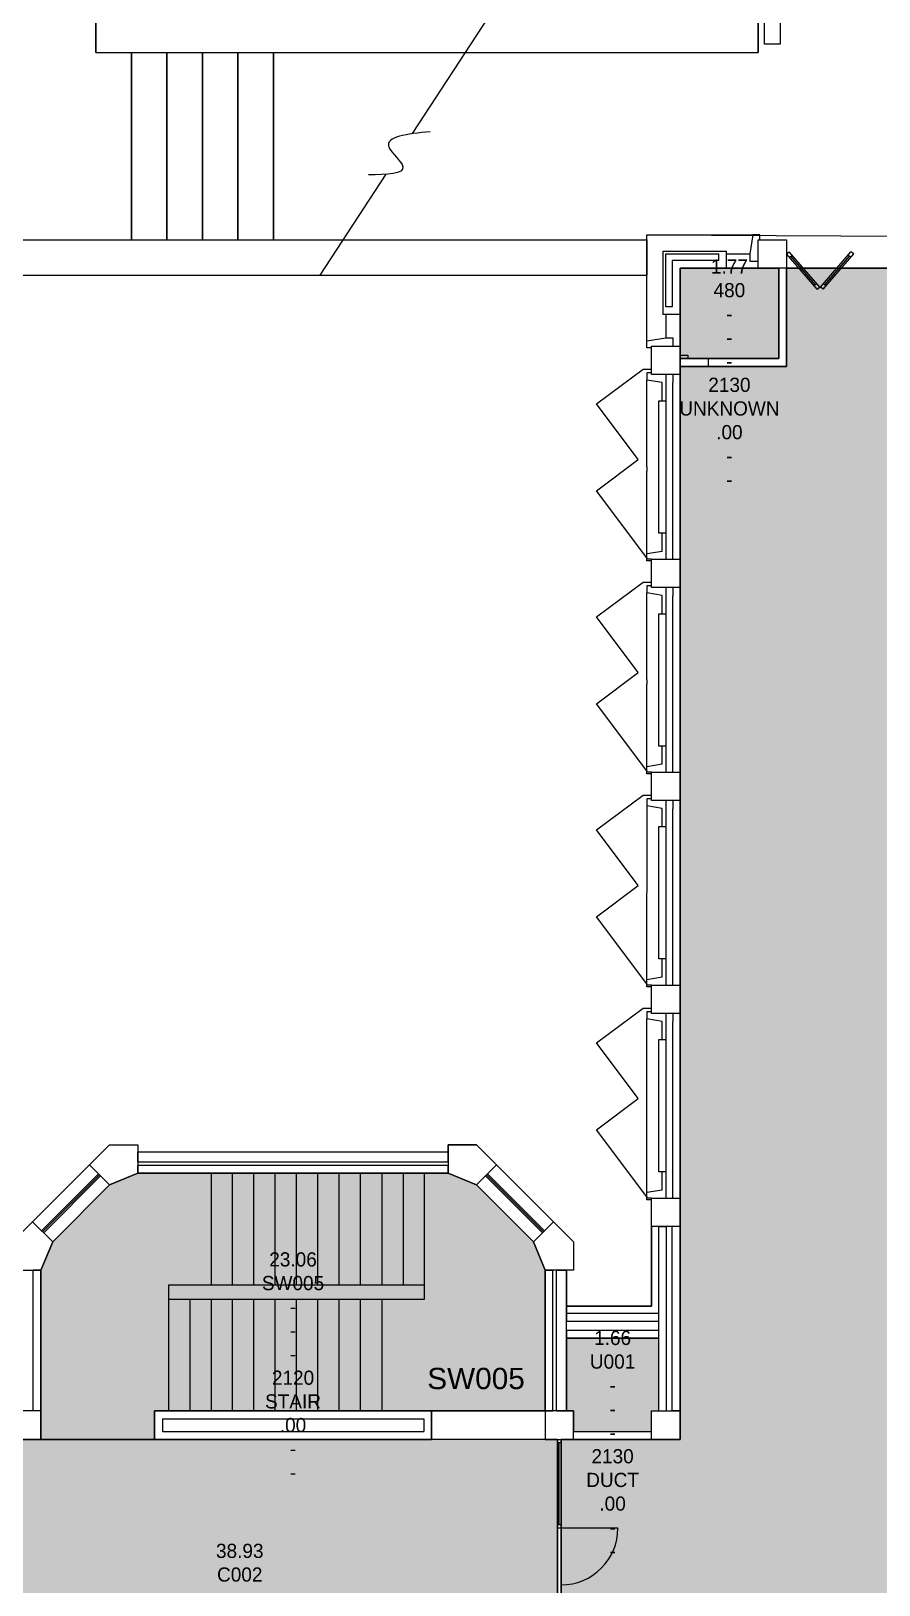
# Model space of a CAD drawing. Header units: millimetres. Extents: x -48619 to 110430, y -11025 to 74938.
# Drawn here: x -33971 to -22033, y 39026 to 60916 of the extents above; entities that cross this region are included whole.
import ezdxf

# ---------------------------------------------------------------- set-up
doc = ezdxf.new("R2010")
doc.units = ezdxf.units.MM
for name, color, linetype in [('BL', 8, 'Continuous'), ('DR', 8, 'Continuous'), ('GROS$', 1, 'Continuous'), ('HL-TMP', 7, 'Continuous'), ('RM', 4, 'Continuous'), ('RM$', 5, 'Continuous'), ('RM$TXT', 5, 'Continuous'), ('TEXT', 2, 'Continuous'), ('WA_EXT', 7, 'Continuous'), ('WN', 4, 'Continuous')]:
    doc.layers.add(name, color=color, linetype=linetype)
doc.styles.add('arial', font='arial.ttf')

msp = doc.modelspace()

# ---------------------------------------------------------------- hatches: boundary and pattern name
at = {"layer": 'HL-TMP', "true_color": 0x666666}
h = msp.add_hatch(color=251, dxfattribs=at)
h.paths.add_polyline_path([(-42893, 12731), (-47233, 12731), (-47233, 12576), (-47433, 12576), (-47433, 9976), (-42893, 9976)], flags=0)
h.paths.add_polyline_path([(-42893, 9261), (-42893, 9866), (-47233, 9866), (-47233, 9576), (-47433, 9576), (-47433, 6976), (-47233, 6976), (-47233, 6826), (-42893, 6826)], flags=0)
h.paths.add_polyline_path([(-5263, 3066), (-8423, 3066), (-8423, -2879), (-5263, -2879)], flags=0)
h.paths.add_polyline_path([(6357, 3066), (3197, 3066), (3197, -2864), (6357, -2864)], flags=0)
h.paths.add_polyline_path([(31767, 9576), (31742, 9576), (30167, 9576), (24667, 9576), (24667, 7593), (24833, 7193), (25634, 6391), (26034, 6226), (30400, 6226), (30800, 6391), (31602, 7193), (31767, 7593)], flags=0)
h.paths.add_polyline_path([(31767, 43459), (31602, 43859), (30800, 44660), (30400, 44826), (26034, 44826), (25634, 44660), (24833, 43859), (24667, 43459), (24667, 41476), (26267, 41476), (31767, 41476)], flags=0)
h.paths.add_polyline_path([(-26733, 43459), (-26898, 43859), (-27700, 44660), (-28100, 44826), (-32466, 44826), (-32866, 44660), (-33667, 43859), (-33833, 43459), (-33833, 41076), (-32233, 41076), (-32233, 41476), (-26733, 41476)], flags=0)
h.paths.add_polyline_path([(-26733, 9576), (-33833, 9576), (-33833, 7593), (-33667, 7193), (-32866, 6391), (-32466, 6226), (-28100, 6226), (-27700, 6391), (-26898, 7193), (-26733, 7593)], flags=0)
h.paths.add_polyline_path([(79126, 39379), (73715, 42517), (73013, 41306), (72962, 41219), (74177, 40515), (74677, 40225), (74677, 36326), (72962, 35332), (73715, 34034), (79126, 37172), (79769, 38276)], flags=0)
h.paths.add_polyline_path([(-3022, 35825), (-7033, 35141), (-7033, 32210), (-2633, 31460), (-2633, 32859), (-5583, 33362), (-5583, 33990), (-2791, 34466)], flags=0)
h.paths.add_polyline_path([(4967, 35141), (567, 35891), (567, 34493), (3517, 33990), (3517, 33362), (725, 32886), (957, 31527), (4967, 32210)], flags=0)
h.paths.add_polyline_path([(-21433, 30821), (-17709, 30821), (-17709, 30731), (-17680, 30731), (-17680, 27731), (-14939, 27731), (-14933, 27731), (-14933, 27576), (-14678, 27576), (-14678, 24976), (-14933, 24976), (-14933, 24576), (-14678, 24576), (-14678, 21976), (-14933, 21976), (-14933, 21576), (-14678, 21576), (-14678, 18976), (-14933, 18976), (-14933, 18576), (-14678, 18576), (-14678, 15976), (-14933, 15976), (-14933, 15576), (-14678, 15576), (-14678, 12976), (-14933, 12976), (-14933, 12798), (-19278, 12798), (-19278, 12821), (-21433, 12821)], flags=0)
h.paths.add_polyline_path([(12557, 46976), (12167, 46976), (12167, 47576), (12557, 47576), (12557, 49346), (8642, 49346), (8642, 41186), (12267, 41186), (12267, 41676), (12557, 41676)], flags=0)
h.paths.add_polyline_path([(317, 3066), (-2383, 3066), (-2383, 836), (-2383, -1764), (-2383, -3059), (317, -3059), (317, -364)], flags=0)
h.paths.add_polyline_path([(18432, 53684), (18432, 54751), (18432, 55791), (18317, 55791), (17232, 55791), (17232, 51834), (18432, 51834)], flags=0)
h.paths.add_polyline_path([(35007, 45721), (33767, 45721), (33767, 45576), (33467, 45576), (33467, 42976), (33767, 42976), (33767, 42576), (33522, 42576), (33522, 41476), (33767, 41476), (33767, 41186), (36557, 41186), (36557, 43296), (35007, 43296)], flags=0)
h.paths.add_polyline_path([(-35558, 41076), (-38833, 41076), (-40283, 41076), (-40283, 42026), (-40283, 43128), (-40283, 44399), (-40283, 47411), (-40283, 50411), (-40283, 53411), (-40283, 54831), (-40233, 54831), (-40233, 59411), (-40233, 63261), (-40233, 65221), (-42833, 65221), (-42833, 64926), (-42833, 62411), (-42833, 54831), (-42783, 54831), (-42783, 41446), (-42783, 41221), (-47433, 41221), (-47433, 39976), (-47233, 39976), (-47233, 36976), (-35558, 36976)], flags=0)
h.paths.add_polyline_path([(-26558, 41076), (-26733, 41076), (-32233, 41076), (-33833, 41076), (-34233, 41076), (-35508, 41076), (-35508, 36976), (-35233, 36976), (-35233, 36626), (-34233, 36626), (-34233, 36976), (-33833, 36976), (-33833, 36686), (-30583, 36686), (-30583, 36976), (-29983, 36976), (-29983, 36686), (-29371, 36686), (-26733, 36686), (-26733, 36976), (-26558, 36976)], flags=0)
h.paths.add_polyline_path([(24442, 41076), (24267, 41076), (23167, 41076), (18432, 41076), (18432, 41076), (17232, 41076), (10217, 41076), (1912, 41076), (-3978, 41076), (-6978, 41076), (-14733, 41076), (-14733, 46976), (-14833, 46976), (-14833, 47576), (-14733, 47576), (-14733, 52976), (-14833, 52976), (-14833, 53576), (-14733, 53576), (-14733, 57576), (-23333, 57576), (-23333, 56191), (-24433, 56191), (-24833, 56191), (-24833, 41076), (-25233, 41076), (-26333, 41076), (-26508, 41076), (-26508, 36976), (-24633, 36976), (-24633, 36877), (-16862, 36877), (-16862, 30821), (-16408, 30821), (-16408, 30731), (-17590, 30731), (-17590, 27911), (-17590, 27821), (-14933, 27821), (-14933, 27976), (-14333, 27976), (-14333, 30576), (-14933, 30576), (-14933, 30976), (-14333, 30976), (-14333, 33576), (-14933, 33576), (-14933, 33976), (-14333, 33976), (-14333, 36576), (-14933, 36576), (-14933, 36976), (-14733, 36976), (-14733, 37176), (-14333, 37176), (-14333, 36576), (-11733, 36576), (-11733, 37176), (-11333, 37176), (-11333, 36576), (-8733, 36576), (-8733, 37176), (-8333, 37176), (-8333, 36926), (-8155, 36926), (-8005, 36691), (-6062, 36691), (-5912, 36926), (-5733, 36926), (-5733, 37176), (-5333, 37176), (-5333, 36926), (-5155, 36926), (-5005, 36691), (-3062, 36691), (-2912, 36926), (-2733, 36926), (-2733, 37176), (-2333, 37176), (267, 37176), (667, 37176), (667, 36926), (846, 36926), (996, 36691), (2940, 36691), (3090, 36926), (3267, 36926), (3267, 37176), (3667, 37176), (3667, 36926), (3846, 36926), (3996, 36691), (5940, 36691), (6090, 36926), (6267, 36926), (6267, 37176), (12267, 37176), (12667, 37176), (12667, 36976), (12867, 36976), (12867, 33831), (15527, 33831), (16372, 33831), (16372, 36976), (24442, 36976)], flags=0)
h.paths.add_polyline_path([(18432, 51552), (18432, 51744), (17232, 51744), (17232, 51726), (16632, 51726), (16632, 48226), (17232, 48226), (17232, 43678), (17232, 43678), (17232, 41076), (18432, 41076), (18432, 41675), (18432, 47451)], flags=0)
h.paths.add_polyline_path([(45412, 39576), (45167, 39576), (45167, 39721), (40667, 39721), (40667, 41076), (38167, 41076), (38057, 41076), (33767, 41076), (33167, 41076), (31767, 41076), (30167, 41076), (26267, 41076), (24492, 41076), (24492, 36976), (24667, 36976), (24667, 36686), (27917, 36686), (27917, 36976), (28517, 36976), (28517, 36686), (30729, 36686), (31767, 36686), (31767, 36976), (32167, 36976), (32167, 36831), (33167, 36831), (33167, 36976), (38167, 36976), (43467, 36976), (45167, 36976), (45167, 37426), (45412, 37426)], flags=0)
h.paths.add_polyline_path([(40667, 62411), (40667, 65221), (40220, 65221), (38167, 65221), (38167, 63611), (38167, 60611), (38167, 57611), (38167, 54611), (38167, 45249), (38167, 43978), (38167, 42476), (38167, 41186), (40667, 41186), (40667, 41411), (40667, 44411), (40667, 47411), (40667, 50411), (40667, 56411), (40667, 59411)], flags=0)
h.paths.add_polyline_path([(57082, 42322), (57082, 42372), (55720, 42372), (55720, 42322), (55720, 40872), (57082, 40872)], flags=0)
h.paths.add_polyline_path([(57082, 35680), (55720, 35680), (55720, 35630), (55720, 34180), (57082, 34180)], flags=0)
h.paths.add_polyline_path([(40667, 11411), (40667, 29411), (40667, 32441), (40667, 36866), (38167, 36866), (38167, 36341), (38167, 33641), (38167, 27611), (38167, 21611), (38167, 18611), (38167, 15611), (38167, 12576), (32167, 12576), (32032, 12576), (32032, 12504), (32032, 10056), (32032, 9976), (32167, 9976), (38167, 9976), (38167, 6183), (38167, 831), (38992, 831), (40667, 831)], flags=0)
h.paths.add_polyline_path([(22767, 9926), (21847, 9926), (21847, 9556), (21667, 9556), (21667, 9376), (21487, 9376), (21487, 8556), (22767, 8556)], flags=0)
h.paths.add_polyline_path([(17097, 4026), (16117, 4026), (16117, 3191), (17097, 3191)], flags=0)
h.paths.add_polyline_path([(-26558, 12576), (-26733, 12576), (-26733, 12576), (-26733, 12576), (-28498, 12576), (-29115, 13193), (-30250, 13193), (-30250, 13193), (-31450, 13193), (-32068, 12576), (-32841, 12576), (-33703, 12576), (-35508, 12576), (-35508, 9976), (-35183, 9976), (-35183, 9976), (-33833, 9976), (-26558, 9976)], flags=0)
h.paths.add_polyline_path([(-34053, 15693), (-35233, 15693), (-35233, 15576), (-35308, 15576), (-35308, 14161), (-35308, 12976), (-34053, 12976)], flags=0)
h.paths.add_polyline_path([(-40173, 29102), (-40173, 31301), (-42803, 31301), (-42803, 28742), (-42803, 25876), (-42803, 23391), (-42803, 21705), (-42803, 18884), (-42293, 18884), (-42293, 16226), (-42293, 12789), (-40173, 12789), (-40173, 12821), (-40173, 15886), (-38719, 15886), (-38719, 16786), (-38940, 16786), (-40173, 16786), (-40173, 20783)], flags=0)
h.paths.add_polyline_path([(4689, -4077), (3577, -4077), (3577, -5179), (4688, -5179)], flags=0)
h.paths.add_polyline_path([(31847, 12576), (31742, 12576), (31742, 12751), (30112, 12751), (30112, 12576), (30002, 12576), (29621, 12979), (29308, 13310), (29227, 13396), (27327, 13396), (27207, 13396), (26813, 12979), (26432, 12576), (26322, 12576), (26322, 12751), (24692, 12751), (24692, 12576), (24532, 12576), (24532, 9976), (24692, 9976), (30167, 9976), (30167, 9576), (31742, 9576), (31742, 9976), (31847, 9976)], flags=0)
h.paths.add_polyline_path([(42567, 73376), (42367, 73376), (42367, 74326), (38167, 74326), (38167, 65331), (40220, 65331), (40767, 65331), (40767, 65626), (41167, 65626), (41167, 65326), (42317, 65326), (42317, 66276), (42517, 66276), (42517, 67276), (42367, 67276), (42367, 67876), (42517, 67876), (42517, 71776), (42367, 71776), (42367, 72032), (39846, 72032), (39846, 70499), (40783, 70499), (40783, 70469), (40783, 67276), (39821, 67276), (39821, 71610), (39822, 72057), (42367, 72057), (42367, 72376), (42567, 72376)], flags=0)
h.paths.add_polyline_path([(22567, 26441), (21482, 26441), (21482, 25507), (21482, 25471), (22567, 25471)], flags=0)
h.paths.add_polyline_path([(-37523, 16786), (-38629, 16786), (-38629, 15886), (-37523, 15886)], flags=0)
h.paths.add_polyline_path([(-2588, -3099), (-5043, -3099), (-5043, -4764), (-5043, -5214), (-4193, -5214), (-2588, -5214)], flags=0)
h.paths.add_polyline_path([(-25133, 18576), (-25233, 18576), (-25233, 18693), (-26513, 18693), (-26513, 17674), (-26471, 17632), (-26471, 17280), (-26513, 17280), (-26513, 15858), (-25873, 15858), (-25233, 15858), (-25233, 15976), (-25133, 15976)], flags=0)
at = {"layer": 'HL-TMP', "true_color": 0x66cf4f}
h = msp.add_hatch(color=93, dxfattribs=at)
h.paths.add_polyline_path([(22767, 57576), (21571, 57576), (21571, 56471), (22767, 56471)], flags=0)
h.paths.add_polyline_path([(4912, 57576), (3667, 57576), (3667, 56476), (4912, 56476), (4912, 56971)], flags=0)
h.paths.add_polyline_path([(-23443, 57576), (-24833, 57576), (-24833, 56301), (-23443, 56301)], flags=0)
at = {"layer": 'HL-TMP', "true_color": 0x66cd4f}
h = msp.add_hatch(color=93, dxfattribs=at)
h.paths.add_polyline_path([(-25133, 42504), (-26433, 42504), (-26433, 41476), (-26333, 41476), (-26333, 41186), (-25233, 41186), (-25233, 41476), (-25133, 41476)], flags=0)
h.paths.add_polyline_path([(24367, 42504), (23057, 42504), (23057, 41476), (23167, 41476), (23167, 41186), (24267, 41186), (24267, 41476), (24367, 41476)], flags=0)
h.paths.add_polyline_path([(33412, 42576), (32067, 42576), (32067, 41476), (32167, 41476), (32167, 41186), (33167, 41186), (33167, 41476), (33412, 41476)], flags=0)
h.paths.add_polyline_path([(33657, 9866), (32167, 9866), (32167, 9576), (32067, 9576), (32067, 8485), (33657, 8485)], flags=0)
h.paths.add_polyline_path([(24367, 9576), (24267, 9576), (24267, 9866), (23317, 9866), (23167, 9866), (23167, 8429), (24367, 8429)], flags=0)
h.paths.add_polyline_path([(-25233, 9866), (-26333, 9866), (-26333, 9576), (-26433, 9576), (-26433, 8476), (-25233, 8476)], flags=0)
h.paths.add_polyline_path([(-34133, 9576), (-34233, 9576), (-34233, 9866), (-35183, 9866), (-35723, 9866), (-35723, 8485), (-34133, 8485)], flags=0)

# ---------------------------------------------------------------- linework, layer by layer
at = {"layer": 'BL', "linetype": 'Continuous'}
for p, q in [((-33058, 60616), (-33058, 61116)), ((-33058, 61116), (-33058, 60616)), ((-23733, 61116), (-23733, 60616)), ((-23733, 60616), (-23733, 61116)), ((-32558, 57976), (-32558, 60616)), ((-32558, 60616), (-32558, 57976)), ((-32058, 57976), (-32058, 60616)), ((-32058, 60616), (-32058, 57976)), ((-31558, 57976), (-31558, 60616)), ((-31558, 60616), (-31558, 57976)), ((-31058, 57976), (-31058, 60616)), ((-31058, 60616), (-31058, 57976)), ((-30558, 60616), (-30558, 57976)), ((-30558, 57976), (-30558, 60616)), ((-31433, 43251), (-31433, 44826)), ((-31433, 44826), (-28433, 44826)), ((-31133, 43251), (-31133, 44826)), ((-30833, 43251), (-30833, 44826)), ((-30533, 43251), (-30533, 44826)), ((-30233, 43251), (-30233, 44826)), ((-29933, 43251), (-29933, 44826)), ((-29633, 43251), (-29633, 44826)), ((-29333, 43251), (-29333, 44826)), ((-29033, 44826), (-29033, 43251)), ((-28733, 44826), (-28733, 43251)), ((-28433, 43251), (-28433, 44826)), ((-32033, 43251), (-28433, 43251)), ((-32033, 43051), (-32033, 43251)), ((-28433, 43051), (-28433, 43251)), ((-32033, 41476), (-32033, 43051)), ((-32033, 43051), (-29033, 43051)), ((-31733, 41476), (-31733, 43051)), ((-31433, 41476), (-31433, 43051)), ((-31133, 41476), (-31133, 43051)), ((-30833, 41476), (-30833, 43051)), ((-30533, 41476), (-30533, 43051)), ((-30233, 41476), (-30233, 43051)), ((-29933, 41476), (-29933, 43051)), ((-29633, 41476), (-29633, 43051)), ((-29333, 41476), (-29333, 43051)), ((-29033, 43051), (-28433, 43051)), ((-29033, 43051), (-29033, 41476)), ((-29033, 41476), (-32033, 41476))]:
    msp.add_line(p, q, dxfattribs=at)
at = {"layer": 'BL'}
for p, q in [((-28600, 59471), (-27527, 61116)), ((-33058, 60616), (-23733, 60616)), ((-29901, 57475), (-28973, 58899)), ((-35233, 57976), (-25303, 57976)), ((-25303, 57976), (-25303, 57475)), ((-34875, 57475), (-25303, 57475))]:
    msp.add_line(p, q, dxfattribs=at)
msp.add_spline([(-28353, 59498), (-28932, 59282), (-28736, 59005), (-29222, 58891)], degree=3, dxfattribs=at)
at = {"layer": 'DR', "linetype": 'Continuous'}
for p, q in [((-24833, 56351), (-24723, 56351)), ((-24833, 56301), (-24833, 56351)), ((-24723, 56301), (-24833, 56301)), ((-24723, 56351), (-24723, 56301)), ((-26558, 41026), (-26558, 41076)), ((-26558, 41076), (-26508, 41076)), ((-26508, 41026), (-26558, 41026)), ((-26508, 41076), (-26508, 41026)), ((-26558, 39826), (-26558, 39876)), ((-26558, 39876), (-26508, 39876)), ((-26508, 39876), (-26508, 39826)), ((-26508, 39826), (-26558, 39826)), ((-25708, 39826), (-26508, 39826))]:
    msp.add_line(p, q, dxfattribs=at)
msp.add_arc((-26508, 39826), 800, 270, 0, dxfattribs=at)
at = {"layer": 'GROS$', "linetype": 'Continuous', "flags": 128}
msp.add_lwpolyline([(-34233, 43859), (-32866, 45226), (-32466, 45226), (-32466, 45126), (-28100, 45126), (-28100, 45226), (-27700, 45226), (-26333, 43859), (-26333, 43459), (-26433, 43459), (-26433, 42952), (-25233, 42952), (-25233, 44476), (-25288, 44476), (-26008, 45439), (-25421, 45878), (-26008, 46663), (-25352, 47153), (-25233, 47153), (-25233, 47476), (-25288, 47476), (-26008, 48439), (-25421, 48878), (-26008, 49663), (-25352, 50153), (-25233, 50153), (-25233, 50476), (-25288, 50476), (-26008, 51439), (-25421, 51878), (-26008, 52663), (-25352, 53153), (-25233, 53153), (-25233, 53476), (-25288, 53476), (-26008, 54439), (-25421, 54878), (-26008, 55663), (-25352, 56153), (-25233, 56153), (-25233, 56452), (-25303, 56452), (-25303, 58046), (-11643, 57976)], dxfattribs=at)
at = {"layer": 'GROS$'}
for points in [[(-26508, 36976), (-26508, 41076), (-24833, 41076), (-24833, 56191), (-24833, 57576), (-23443, 57576), (-23443, 56301), (-24833, 56301), (-24833, 56191), (-23333, 56191), (-23333, 57576), (-14733, 57576)], [(-35158, 41076), (-33833, 41076), (-33833, 43459), (-33667, 43859), (-32866, 44660), (-32466, 44826), (-28100, 44826), (-27700, 44660), (-26898, 43859), (-26733, 43459), (-26733, 41476), (-32233, 41476), (-32233, 41076), (-28333, 41076), (-28333, 41476), (-26733, 41476), (-26733, 41076), (-26558, 41076), (-26558, 36976)]]:
    msp.add_lwpolyline(points, dxfattribs=at)
at = {"layer": 'RM'}
msp.add_line((-32233, 41076), (-33833, 41076), dxfattribs=at)
at = {"layer": 'RM$'}
msp.add_lwpolyline([(1912, 41076), (-3978, 41076), (-6978, 41076), (-14733, 41076), (-14733, 46976), (-14833, 46976), (-14833, 47576), (-14733, 47576), (-14733, 52976), (-14833, 52976), (-14833, 53576), (-14733, 53576), (-14733, 57576), (-23333, 57576), (-23333, 56191), (-24433, 56191), (-24833, 56191), (-24833, 41076), (-25233, 41076), (-26333, 41076), (-26508, 41076), (-26508, 36976)], dxfattribs=at)
for points in [[(-23443, 57576), (-24833, 57576), (-24833, 56301), (-23443, 56301)], [(-26733, 43459), (-26898, 43859), (-27700, 44660), (-28100, 44826), (-32466, 44826), (-32866, 44660), (-33667, 43859), (-33833, 43459), (-33833, 41076), (-32233, 41076), (-32233, 41476), (-26733, 41476)], [(-25133, 42504), (-26433, 42504), (-26433, 41476), (-26333, 41476), (-26333, 41186), (-25233, 41186), (-25233, 41476), (-25133, 41476)], [(-26558, 41076), (-26733, 41076), (-32233, 41076), (-33833, 41076), (-34233, 41076), (-35508, 41076), (-35508, 36976), (-35233, 36976), (-35233, 36626), (-34233, 36626), (-34233, 36976), (-33833, 36976), (-33833, 36686), (-30583, 36686), (-30583, 36976), (-29983, 36976), (-29983, 36686), (-29371, 36686), (-26733, 36686), (-26733, 36976), (-26558, 36976)]]:
    msp.add_lwpolyline(points, close=True, dxfattribs=at)
at = {"layer": 'WA_EXT', "linetype": 'Continuous'}
for p, q in [((-23643, 60731), (-23643, 61076)), ((-23423, 61076), (-23423, 60731)), ((-23423, 60731), (-23643, 60731)), ((-23733, 57576), (-23733, 57976)), ((-23733, 57576), (-23733, 57976)), ((-23733, 57976), (-23333, 57976)), ((-23733, 57976), (-23333, 57976)), ((-23333, 57976), (-23333, 57576)), ((-23333, 57976), (-23333, 57576)), ((-23333, 57576), (-23733, 57576)), ((-23333, 57576), (-23733, 57576)), ((-23443, 56301), (-23443, 57576)), ((-23333, 56191), (-23333, 57576)), ((-25233, 56076), (-25233, 56476)), ((-25233, 56476), (-24833, 56476)), ((-24833, 56476), (-24833, 56076)), ((-24433, 56301), (-23443, 56301)), ((-24433, 56191), (-24433, 56301)), ((-24833, 56076), (-25233, 56076)), ((-24433, 56191), (-23333, 56191)), ((-25233, 53076), (-25233, 53476)), ((-25233, 53476), (-24833, 53476)), ((-24833, 53476), (-24833, 53076)), ((-24833, 53076), (-25233, 53076)), ((-25233, 50076), (-25233, 50476)), ((-25233, 50476), (-24833, 50476)), ((-24833, 50476), (-24833, 50076)), ((-24833, 50076), (-25233, 50076)), ((-25233, 47476), (-24833, 47476)), ((-25233, 47076), (-25233, 47476)), ((-24833, 47476), (-24833, 47076)), ((-24833, 47076), (-25233, 47076)), ((-32866, 45226), (-33148, 44943)), ((-32866, 45226), (-32466, 45226)), ((-32466, 45226), (-32466, 44826)), ((-32466, 45126), (-28100, 45126)), ((-32466, 44986), (-32466, 45126)), ((-28100, 45226), (-28100, 44826)), ((-27700, 45226), (-28100, 45226)), ((-28100, 44986), (-28100, 45126)), ((-27700, 45226), (-27417, 44943)), ((-33148, 44943), (-32866, 44660)), ((-32466, 44986), (-28100, 44986)), ((-32466, 44826), (-32466, 44936)), ((-28100, 44936), (-32466, 44936)), ((-28100, 44826), (-28100, 44936)), ((-27417, 44943), (-27700, 44660)), ((-32466, 44826), (-32866, 44660)), ((-28100, 44826), (-32466, 44826)), ((-27700, 44660), (-28100, 44826)), ((-25233, 44476), (-24833, 44476)), ((-25233, 44076), (-25233, 44476)), ((-25233, 44076), (-25233, 44476)), ((-25233, 44476), (-24833, 44476)), ((-24833, 44476), (-24833, 44076)), ((-24833, 44476), (-24833, 44076)), ((-34233, 43859), (-33950, 44141)), ((-33950, 44141), (-33667, 43859)), ((-26616, 44141), (-26898, 43859)), ((-26333, 43859), (-26616, 44141)), ((-25133, 44076), (-25233, 44076)), ((-25233, 44076), (-25233, 42952)), ((-24833, 44076), (-25233, 44076)), ((-24833, 44076), (-25233, 44076)), ((-25133, 41476), (-25133, 44076)), ((-25133, 44076), (-25023, 44076)), ((-25023, 41476), (-25023, 44076)), ((-24833, 44076), (-24943, 44076)), ((-24943, 41476), (-24943, 44076)), ((-24833, 41476), (-24833, 44076)), ((-33667, 43859), (-33833, 43459)), ((-26733, 43459), (-26898, 43859)), ((-26333, 43859), (-26333, 43459)), ((-34233, 43459), (-33833, 43459)), ((-33943, 41476), (-33943, 43459)), ((-33833, 43459), (-33943, 43459)), ((-33833, 41476), (-33833, 43459)), ((-26733, 41476), (-26733, 43459)), ((-26733, 43459), (-26623, 43459)), ((-26333, 43459), (-26733, 43459)), ((-26623, 41476), (-26623, 43459)), ((-26573, 41476), (-26573, 43459)), ((-26573, 43459), (-26433, 43459)), ((-26433, 41476), (-26433, 43459)), ((-25233, 42952), (-26433, 42952)), ((-26433, 42952), (-26433, 42742)), ((-26433, 42852), (-25133, 42852)), ((-26433, 42742), (-25133, 42742)), ((-26433, 42614), (-26433, 42504)), ((-26433, 42614), (-25133, 42614)), ((-26433, 42504), (-25133, 42504)), ((-33833, 41476), (-34233, 41476)), ((-33833, 41476), (-33943, 41476)), ((-33833, 41076), (-33833, 41476)), ((-32233, 41476), (-32233, 41076)), ((-32233, 41476), (-28333, 41476)), ((-28333, 41476), (-28333, 41076)), ((-26333, 41476), (-26733, 41476)), ((-26733, 41476), (-26733, 41076)), ((-26733, 41476), (-26623, 41476)), ((-26573, 41476), (-26433, 41476)), ((-26333, 41076), (-26333, 41476)), ((-25233, 41476), (-24833, 41476)), ((-25233, 41076), (-25233, 41476)), ((-25233, 41476), (-24833, 41476)), ((-25233, 41476), (-24833, 41476)), ((-25233, 41476), (-24833, 41476)), ((-25233, 41076), (-25233, 41476)), ((-25233, 41076), (-25233, 41476)), ((-25233, 41076), (-25233, 41476)), ((-25133, 41476), (-25023, 41476)), ((-25133, 41476), (-25023, 41476)), ((-25133, 41476), (-25023, 41476)), ((-25133, 41476), (-25023, 41476)), ((-24833, 41476), (-24943, 41476)), ((-24833, 41476), (-24943, 41476)), ((-24833, 41476), (-24943, 41476)), ((-24833, 41476), (-24943, 41476)), ((-24833, 41476), (-24833, 41076)), ((-24833, 41476), (-24833, 41076)), ((-24833, 41476), (-24833, 41076)), ((-24833, 41476), (-24833, 41076)), ((-32123, 41366), (-28443, 41366)), ((-32123, 41366), (-32123, 41186)), ((-32123, 41186), (-28443, 41186)), ((-28443, 41366), (-28443, 41186)), ((-26333, 41186), (-25233, 41186)), ((-26333, 41186), (-25233, 41186)), ((-26333, 41186), (-25233, 41186)), ((-26333, 41186), (-25233, 41186)), ((-25233, 41076), (-25233, 41186)), ((-25233, 41076), (-25233, 41186)), ((-25233, 41076), (-25233, 41186)), ((-25233, 41076), (-25233, 41186)), ((-34233, 41076), (-33833, 41076)), ((-32233, 41076), (-28333, 41076)), ((-26733, 41076), (-26333, 41076)), ((-26333, 41076), (-25233, 41076)), ((-26333, 41076), (-25233, 41076)), ((-26333, 41076), (-25233, 41076)), ((-26333, 41076), (-25233, 41076)), ((-24833, 41076), (-25233, 41076)), ((-24833, 41076), (-25233, 41076)), ((-24833, 41076), (-25233, 41076)), ((-24833, 41076), (-25233, 41076))]:
    msp.add_line(p, q, dxfattribs=at)
at = {"layer": 'WN', "linetype": 'Continuous'}
for p, q in [((-25303, 58046), (-23709, 58046)), ((-25303, 56452), (-25303, 58046)), ((-25303, 58046), (-23709, 58046)), ((-23809, 58046), (-23851, 57776)), ((-23809, 58046), (-23851, 57776)), ((-23709, 58046), (-23809, 58046)), ((-23709, 58046), (-23809, 58046)), ((-23709, 57976), (-23709, 58046)), ((-23709, 57976), (-23709, 58046)), ((-25073, 57816), (-24179, 57816)), ((-25073, 56922), (-25073, 57816)), ((-25073, 57816), (-24179, 57816)), ((-24179, 57576), (-24179, 57816)), ((-24179, 57576), (-24179, 57816)), ((-23333, 57776), (-23295, 57808)), ((-22866, 57310), (-23295, 57808)), ((-22856, 57310), (-22426, 57808)), ((-22388, 57776), (-22426, 57808)), ((-25033, 57776), (-24289, 57776)), ((-25033, 57776), (-24289, 57776)), ((-25033, 57032), (-25033, 57776)), ((-24289, 57686), (-24943, 57686)), ((-24943, 57686), (-24943, 57032)), ((-24289, 57686), (-24943, 57686)), ((-24833, 56476), (-24833, 57576)), ((-24833, 57576), (-23733, 57576)), ((-24833, 57576), (-23733, 57576)), ((-24289, 57686), (-24289, 57776)), ((-24289, 57686), (-24289, 57776)), ((-24179, 57776), (-23851, 57776)), ((-24179, 57776), (-23851, 57776)), ((-23851, 57776), (-23851, 57676)), ((-23851, 57776), (-23851, 57676)), ((-23851, 57676), (-23733, 57676)), ((-23851, 57676), (-23733, 57676)), ((-22903, 57278), (-23333, 57776)), ((-23292, 57728), (-23254, 57761)), ((-23292, 57728), (-23254, 57761)), ((-22925, 57341), (-23273, 57745)), ((-22818, 57278), (-22388, 57776)), ((-22796, 57341), (-22448, 57745)), ((-22429, 57728), (-22467, 57761)), ((-22429, 57728), (-22467, 57761)), ((-22906, 57358), (-22944, 57325)), ((-22815, 57358), (-22777, 57325)), ((-22944, 57325), (-22903, 57278)), ((-22903, 57278), (-22866, 57310)), ((-22856, 57310), (-22866, 57310)), ((-22818, 57278), (-22856, 57310)), ((-22777, 57325), (-22818, 57278)), ((-24833, 56922), (-25073, 56922)), ((-24943, 57032), (-25033, 57032)), ((-25033, 56922), (-25033, 56594)), ((-25303, 56552), (-25033, 56594)), ((-25303, 56452), (-25303, 56552)), ((-25033, 56594), (-24933, 56594)), ((-24933, 56594), (-24933, 56476)), ((-25233, 56452), (-25303, 56452)), ((-24833, 56366), (-24833, 56476)), ((-25303, 56099), (-25303, 56000)), ((-25233, 56099), (-25303, 56099)), ((-25233, 56076), (-25233, 56099)), ((-24833, 56076), (-25233, 56076)), ((-25033, 56076), (-25033, 53476)), ((-24933, 56076), (-24933, 55958)), ((-24833, 53476), (-24833, 56076)), ((-25083, 55965), (-25303, 56000)), ((-25301, 54835), (-25303, 56000)), ((-25083, 55708), (-25083, 55965)), ((-24933, 53594), (-24933, 55958)), ((-25133, 53844), (-25133, 55708)), ((-25133, 55708), (-25033, 55708)), ((-24933, 54989), (-24932, 54989)), ((-25301, 54776), (-25301, 54835)), ((-25301, 54776), (-25301, 54717)), ((-25303, 53552), (-25301, 54717)), ((-24933, 54562), (-24932, 54562)), ((-25033, 53844), (-25133, 53844)), ((-25083, 53586), (-25083, 53844)), ((-25083, 53586), (-25303, 53552)), ((-25303, 53452), (-25303, 53552)), ((-25233, 53452), (-25303, 53452)), ((-25233, 53452), (-25233, 53476)), ((-25233, 53476), (-24833, 53476)), ((-24933, 53476), (-24933, 53594)), ((-25233, 53099), (-25303, 53099)), ((-25303, 53099), (-25303, 53000)), ((-25301, 51835), (-25303, 53000)), ((-25083, 52965), (-25303, 53000)), ((-25233, 53076), (-25233, 53099)), ((-24833, 53076), (-25233, 53076)), ((-25033, 53076), (-25033, 50476)), ((-24933, 53076), (-24933, 52958)), ((-24833, 50476), (-24833, 53076)), ((-25083, 52708), (-25083, 52965)), ((-24933, 50594), (-24933, 52958)), ((-25133, 50844), (-25133, 52708)), ((-25133, 52708), (-25033, 52708)), ((-24933, 51989), (-24932, 51989)), ((-25303, 50552), (-25301, 51717)), ((-25301, 51776), (-25301, 51835)), ((-25301, 51776), (-25301, 51717)), ((-24933, 51562), (-24932, 51562)), ((-25033, 50844), (-25133, 50844)), ((-25083, 50586), (-25083, 50844)), ((-25083, 50586), (-25303, 50552)), ((-24933, 50476), (-24933, 50594)), ((-25303, 50452), (-25303, 50552)), ((-25233, 50452), (-25303, 50452)), ((-25233, 50476), (-24833, 50476)), ((-25233, 50452), (-25233, 50476)), ((-25233, 50099), (-25303, 50099)), ((-25303, 50099), (-25303, 50000)), ((-25083, 49965), (-25303, 50000)), ((-25303, 47552), (-25298, 49999)), ((-25233, 50076), (-25233, 50099)), ((-24833, 50076), (-25233, 50076)), ((-25083, 49708), (-25083, 49965)), ((-25033, 50076), (-25033, 47476)), ((-24933, 50076), (-24933, 49958)), ((-24933, 47594), (-24933, 49958)), ((-24833, 47476), (-24833, 50076)), ((-25133, 49708), (-25033, 49708)), ((-25133, 47844), (-25133, 49708)), ((-25033, 47844), (-25133, 47844)), ((-25083, 47586), (-25083, 47844)), ((-25083, 47586), (-25303, 47552)), ((-25303, 47452), (-25303, 47552)), ((-24933, 47476), (-24933, 47594)), ((-24933, 47561), (-24932, 47561)), ((-25233, 47452), (-25303, 47452)), ((-25233, 47452), (-25233, 47476)), ((-25233, 47476), (-24833, 47476)), ((-25233, 47099), (-25303, 47099)), ((-25303, 47099), (-25303, 47000)), ((-25233, 47076), (-25233, 47099)), ((-24833, 47076), (-25233, 47076)), ((-25033, 47076), (-25033, 44476)), ((-24933, 47076), (-24933, 46958)), ((-24833, 44476), (-24833, 47076)), ((-25083, 46965), (-25303, 47000)), ((-25301, 45717), (-25303, 47000)), ((-25083, 46708), (-25083, 46965)), ((-24933, 44594), (-24933, 46958)), ((-25133, 44844), (-25133, 46708)), ((-25133, 46708), (-25033, 46708)), ((-25303, 44552), (-25301, 45717)), ((-33148, 44943), (-33950, 44141)), ((-32866, 44660), (-33148, 44943)), ((-27700, 44660), (-27417, 44943)), ((-27417, 44943), (-26616, 44141)), ((-33021, 44816), (-33823, 44014)), ((-33809, 44000), (-33007, 44801)), ((-32993, 44787), (-33794, 43986)), ((-33667, 43859), (-32866, 44660)), ((-26898, 43859), (-27700, 44660)), ((-27573, 44787), (-26771, 43986)), ((-26757, 44000), (-27559, 44801)), ((-27544, 44816), (-26743, 44014)), ((-25033, 44844), (-25133, 44844)), ((-25083, 44586), (-25083, 44844)), ((-25083, 44586), (-25083, 44844)), ((-25083, 44586), (-25303, 44552)), ((-25083, 44586), (-25303, 44552)), ((-25303, 44452), (-25303, 44552)), ((-25303, 44452), (-25303, 44552)), ((-25233, 44452), (-25303, 44452)), ((-25233, 44452), (-25303, 44452)), ((-25233, 44476), (-24833, 44476)), ((-25233, 44452), (-25233, 44476)), ((-24933, 44476), (-24933, 44594)), ((-24933, 44476), (-24933, 44594)), ((-33950, 44141), (-33667, 43859)), ((-26616, 44141), (-26898, 43859)), ((-26558, 39876), (-26558, 41026)), ((-26533, 39876), (-26533, 41026)), ((-26508, 39876), (-26508, 41026))]:
    msp.add_line(p, q, dxfattribs=at)
msp.add_circle((-22861, 57310), 5, dxfattribs=at)

# ---------------------------------------------------------------- texts
at = {"layer": 'RM$TXT', "char_height": 200, "attachment_point": 8}
for s, insert in [('1.77^M^J480^M^J-^M^J-^M^J-^M^J2130^M^JUNKNOWN^M^J.00^M^J-^M^J-^M^J', (-24138, 54499)), ('23.06^M^JSW005^M^J-^M^J-^M^J-^M^J2120^M^JSTAIR^M^J.00^M^J-^M^J-^M^J', (-30283, 40511)), ('1.66^M^JU001^M^J-^M^J-^M^J-^M^J2130^M^JDUCT^M^J.00^M^J-^M^J-^M^J', (-25783, 39405)), ('38.93^M^JC002^M^J-^M^J-^M^J-^M^J2120^M^JPASSAGE^M^J.00^M^J-^M^J-^M^J', (-31033, 36405))]:
    msp.add_mtext(s, dxfattribs=dict(at, insert=insert))
at = {"layer": 'TEXT', "linetype": 'Continuous', "style": 'arial'}
msp.add_text('SW005', height=300, dxfattribs=at).set_placement((-28393, 41784))

doc.saveas('drawing.dxf')
